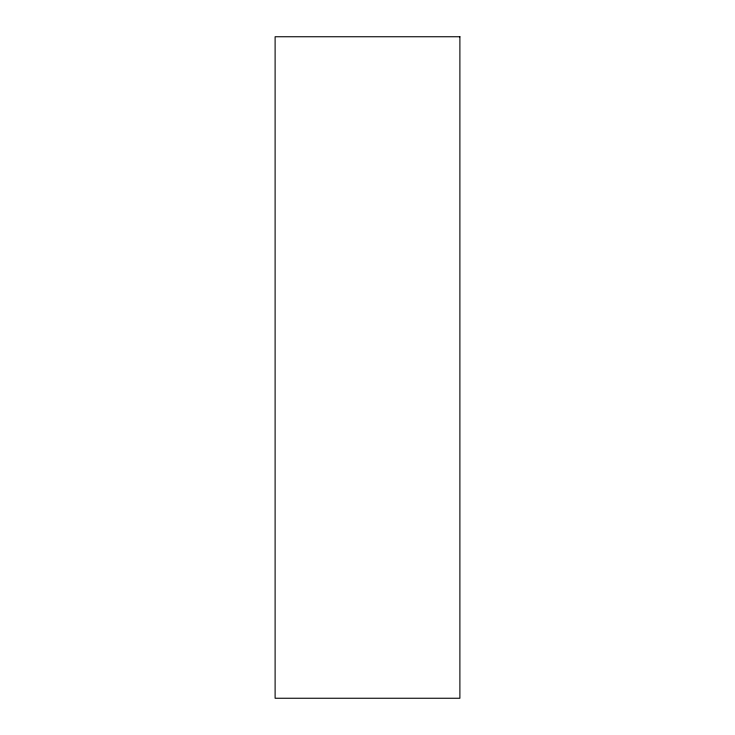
<?xml version="1.0" encoding="UTF-8"?>
<svg xmlns="http://www.w3.org/2000/svg" width="735" height="735" viewBox="0 0 735 735"><rect width="100%" height="100%" fill="white"/><g stroke="black" fill="none" stroke-linecap="round" stroke-linejoin="round"><path stroke-width="1.1" d="M459.889 36.75L275.111 36.75L275.111 698.25L459.889 698.25L459.889 36.75"/></g></svg>
